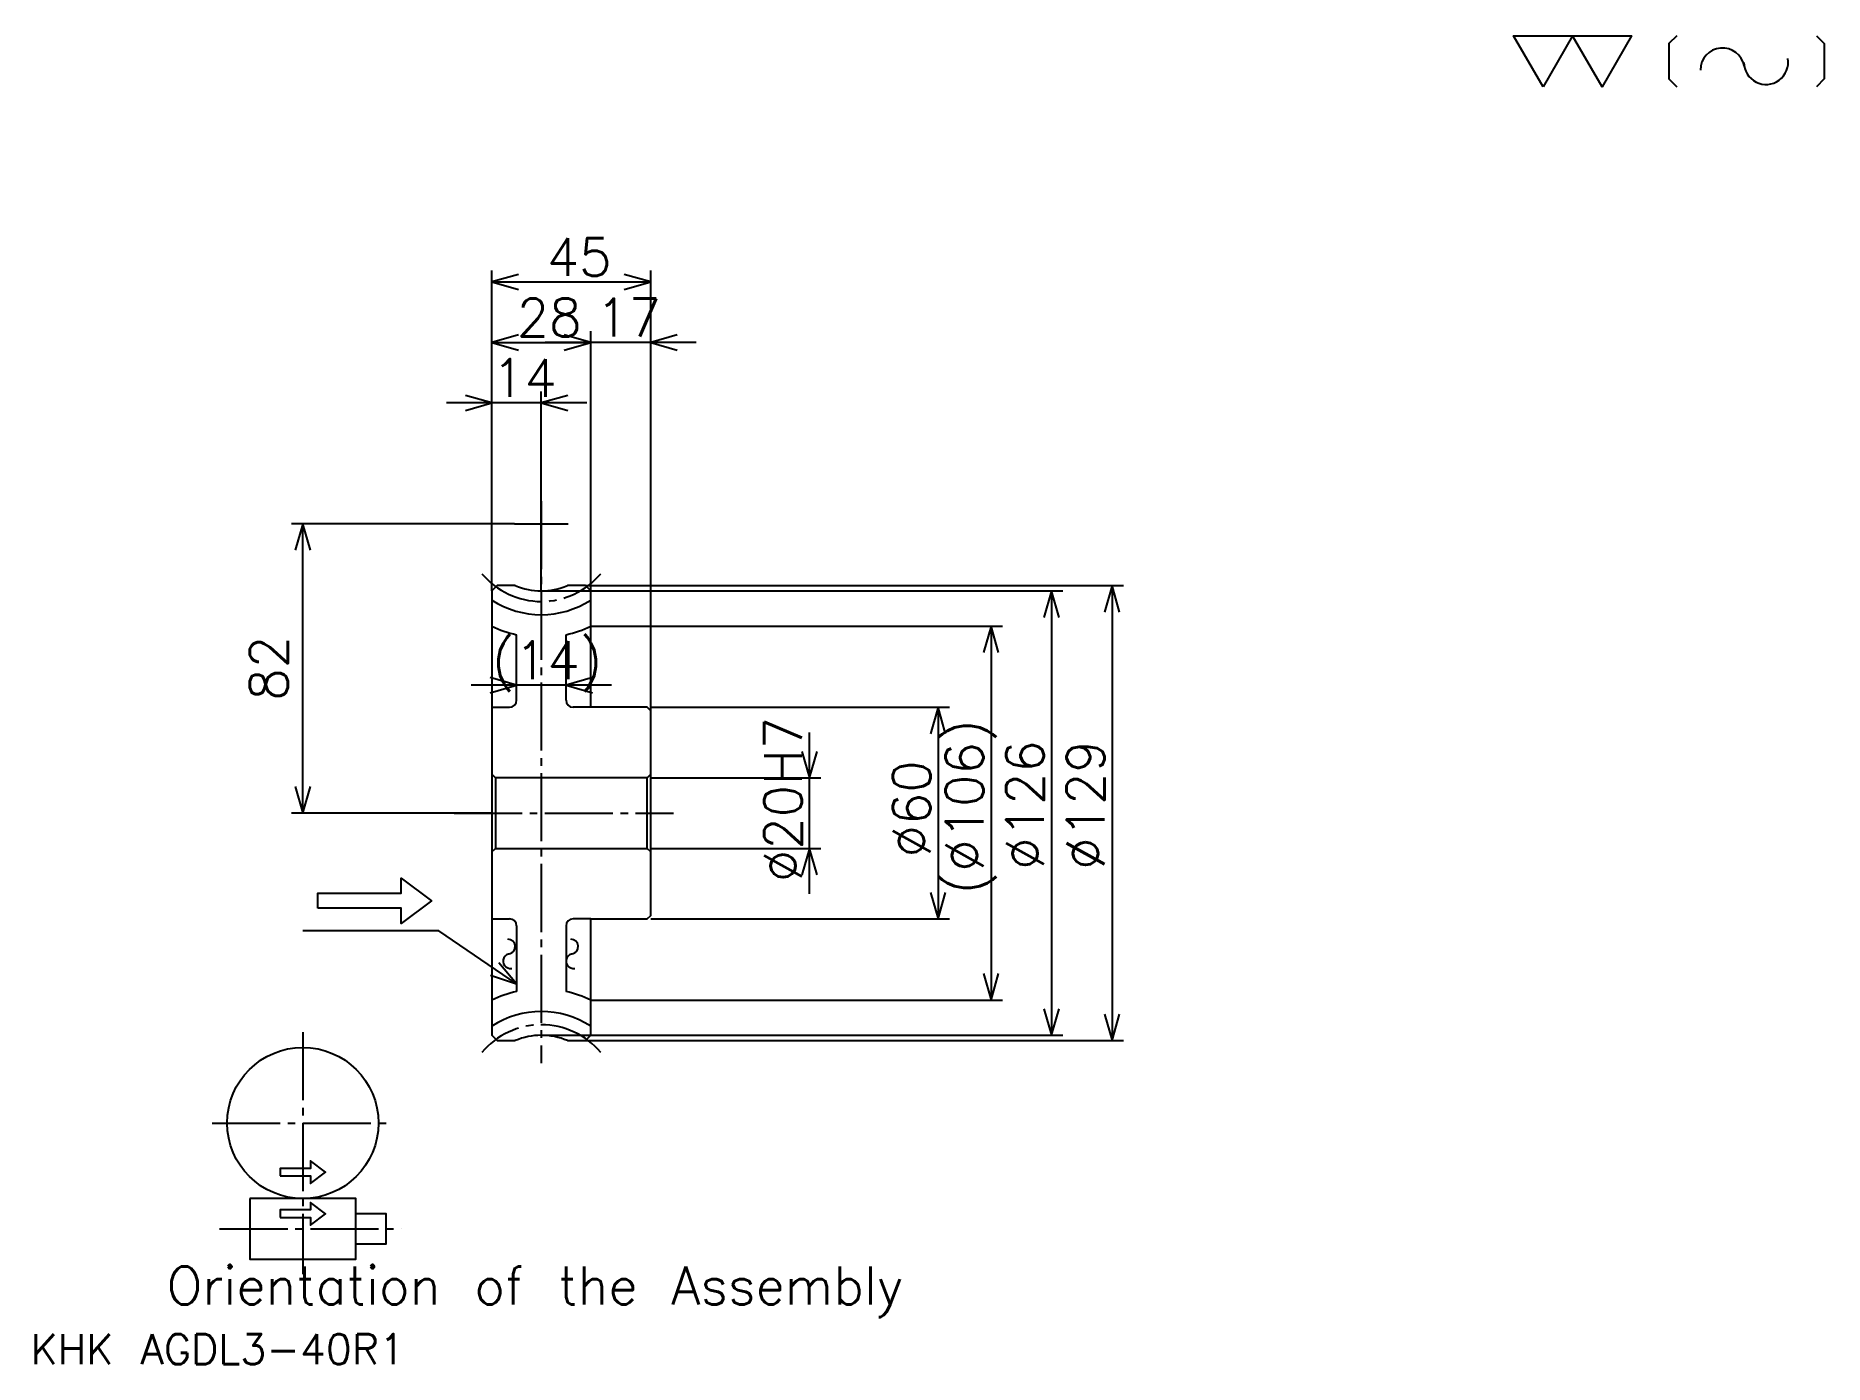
# Model space of a CAD drawing. Extents: x 23 to 530, y 24 to 400.
import ezdxf

# ---------------------------------------------------------------- set-up
doc = ezdxf.new("R2010")
doc.units = 0
doc.linetypes.add('DASHDOT', pattern=[25.714285, 19.285714, -2.142857, 2.142857, -2.142857])
doc.layers.get('0').update_dxf_attribs({"linetype": 'CONTINUOUS'})
doc.layers.add('DASHDOT', color=6, linetype='DASHDOT')
doc.styles.add('KANJI', font='TXT', dxfattribs={"bigfont": 'BIGFONT'})

msp = doc.modelspace()

# ---------------------------------------------------------------- linework, layer by layer
at = {"color": 5}
for p, q in [((152.142853, 244.321426), (152.142853, 333.607147)), ((152.142853, 330.392883), (197.142853, 330.392883)), ((197.142853, 244.321426), (197.142853, 333.607147)), ((180.142853, 244.321426), (180.142853, 316.464294)), ((152.142853, 313.25), (180.142853, 313.25)), ((210, 313.25), (167.285706, 313.25)), ((152.142853, 244.321426), (152.142853, 299.321411)), ((166.142853, 261.821411), (166.142853, 299.321411)), ((179, 296.107147), (139.285706, 296.107147)), ((158.571426, 261.821411), (95.35714, 261.821411)), ((98.571426, 179.821426), (98.571426, 261.821411)), ((166.142853, 242.821426), (166.142853, 261.821411)), ((152.142853, 242.821426), (152.142853, 244.321426)), ((178.642853, 244.321426), (197.142853, 244.321426)), ((180.142853, 242.821426), (180.142853, 244.321426)), ((197.142853, 244.321426), (331.071411, 244.321426)), ((197.142853, 208.821426), (197.142853, 244.321426)), ((327.857117, 244.321426), (327.857117, 115.321426)), ((166.142853, 242.821426), (197.142853, 242.821426)), ((197.142853, 242.821426), (313.928558, 242.821426)), ((310.714294, 242.821426), (310.714294, 116.821426)), ((180.142853, 232.821426), (197.142853, 232.821426)), ((197.142853, 232.821426), (296.785706, 232.821426)), ((293.571411, 232.821426), (293.571411, 126.821426)), ((186, 216.107147), (146.285706, 216.107147)), ((197.142853, 209.821426), (281.785706, 209.821426)), ((278.571411, 209.821426), (278.571411, 149.821426)), ((242.142853, 156.964279), (242.142853, 202.678574)), ((197.142853, 189.821426), (245.357147, 189.821426)), ((152.142853, 179.821426), (95.357132, 179.821426)), ((197.142853, 169.821426), (245.357147, 169.821426)), ((197.142853, 149.821426), (281.785706, 149.821426)), ((180.142853, 126.821426), (197.142853, 126.821426)), ((197.142853, 126.821426), (296.785706, 126.821426)), ((166.142853, 116.821426), (197.142853, 116.821426)), ((197.142853, 116.821426), (313.928558, 116.821426)), ((178.642853, 115.321426), (197.142853, 115.321426)), ((197.142853, 115.321426), (331.071411, 115.321426))]:
    msp.add_line(p, q, dxfattribs=at)
at = {"color": 4}
for p, q in [((159.142853, 211.821426), (159.142853, 230.39151)), ((173.142853, 211.821426), (173.142853, 230.39151)), ((180.142853, 209.821426), (175.142853, 209.821426)), ((197.142853, 190.821426), (196.142853, 189.821426)), ((152.142853, 168.821426), (153.142853, 169.821426)), ((197.142853, 168.821426), (196.142853, 169.821426)), ((159.142853, 147.821426), (159.142853, 129.251343)), ((173.142853, 147.821426), (173.142853, 129.251343)), ((180.142853, 149.821426), (175.142853, 149.821426))]:
    msp.add_line(p, q, dxfattribs=at)
at = {"color": 7}
for points in [[(450, 385.714294), (441.642853, 400.200012), (475.071442, 400.200012), (466.714294, 385.714294), (458.357147, 400.200012), (450, 385.714294)], [(487.885712, 400.200012), (485.657135, 397.971436), (485.657135, 387.942871), (487.885712, 385.714294)], [(527.442871, 400.200012), (529.671448, 397.971436), (529.671448, 387.942871), (527.442871, 385.714294)]]:
    msp.add_lwpolyline(points, dxfattribs=at)
at = {"color": 5}
for points in [[(159.642853, 332.535706), (152.142853, 330.392883), (159.642853, 328.25)], [(189.642853, 328.25), (197.142853, 330.392883), (189.642853, 332.535706)], [(159.642853, 315.392853), (152.142853, 313.25), (159.642853, 311.107147)], [(172.642853, 311.107147), (180.142853, 313.25), (172.642853, 315.392853)], [(172.642853, 311.107147), (180.142853, 313.25), (172.642853, 315.392853)], [(204.642853, 315.392853), (197.142853, 313.25), (204.642853, 311.107147)], [(144.642853, 293.964294), (152.142853, 296.107147), (144.642853, 298.25)], [(173.642853, 298.25), (166.142853, 296.107147), (173.642853, 293.964294)], [(100.714279, 254.321426), (98.571426, 261.821411), (96.428566, 254.321426)], [(330, 236.821426), (327.857117, 244.321426), (325.714294, 236.821426)], [(312.857117, 235.321426), (310.714294, 242.821426), (308.571411, 235.321426)], [(295.714294, 225.321426), (293.571411, 232.821426), (291.428589, 225.321426)], [(151.642853, 213.964279), (159.142853, 216.107147), (151.642853, 218.25)], [(180.642853, 218.25), (173.142853, 216.107147), (180.642853, 213.964279)], [(280.714294, 202.321426), (278.571411, 209.821426), (276.428558, 202.321426)], [(240, 197.321426), (242.142853, 189.821426), (244.285706, 197.321426)], [(96.428566, 187.321426), (98.571426, 179.821426), (100.714279, 187.321426)], [(244.285706, 162.321426), (242.142853, 169.821426), (240, 162.321426)], [(102.85714, 152.850006), (102.85714, 157.135712), (126.428566, 157.135712), (126.428566, 161.421432), (135, 154.992859), (126.428566, 148.564285), (126.428566, 152.850006), (102.85714, 152.850006)], [(276.428558, 157.321426), (278.571411, 149.821426), (280.714294, 157.321426)], [(159.142853, 131.421417), (137.142853, 146.421417), (98.571426, 146.421417)], [(151.738998, 133.875961), (159.142853, 131.421417), (154.153305, 137.416931)], [(291.428589, 134.321426), (293.571411, 126.821426), (295.714294, 134.321426)], [(308.571411, 124.321426), (310.714294, 116.821426), (312.857117, 124.321426)], [(325.714294, 122.821426), (327.857117, 115.321426), (330, 122.821426)], [(92.142853, 76.964287), (100.714279, 76.964287), (100.714279, 74.821426), (105, 78.035713), (100.714279, 81.25), (100.714279, 79.10714), (92.142853, 79.10714), (92.142853, 76.964287)], [(83.571426, 70.535713), (83.571426, 53.392853), (113.571426, 53.392853), (113.571426, 70.535713), (83.571426, 70.535713)], [(92.142853, 65.178566), (100.714279, 65.178566), (100.714279, 63.035713), (105, 66.25), (100.714279, 69.464287), (100.714279, 67.321426), (92.142853, 67.321426), (92.142853, 65.178566)], [(113.571426, 57.678566), (122.142853, 57.678566), (122.142853, 66.25), (113.571426, 66.25)]]:
    msp.add_lwpolyline(points, dxfattribs=at)
at = {"color": 4}
for points in [[(158.74353, 244.321426), (153.642853, 244.321426), (152.142853, 242.821426), (152.142853, 168.821426)], [(173.542175, 115.321426), (178.642853, 115.321426), (180.142853, 116.821426), (180.142853, 149.821426), (196.142853, 149.821426), (197.142853, 150.821426), (197.142853, 208.821426), (196.142853, 209.821426), (180.142853, 209.821426), (180.142853, 242.821426), (178.642853, 244.321426), (173.542175, 244.321426)], [(152.142853, 209.821426), (157.142853, 209.821426)], [(152.142853, 190.821426), (153.142853, 189.821426), (153.142853, 169.821426), (196.142853, 169.821426), (196.142853, 189.821426), (153.142853, 189.821426)], [(152.142853, 168.821426), (152.142853, 116.821426), (153.642853, 115.321426), (158.74353, 115.321426)], [(152.142853, 149.821426), (157.142853, 149.821426)]]:
    msp.add_lwpolyline(points, dxfattribs=at)
at = {"color": 5}
msp.add_circle((98.571426, 91.964287), 21.428571, dxfattribs=at)
at = {"color": 7}
for centre, radius, start, end in [((500.839294, 390.475891), 6.267857, 10, 180), ((513.18457, 392.65271), 6.267857, 180, 10), ((156.669342, 141.982147), 2.089286, 280, 90), ((174.526474, 141.982147), 2.089286, 280, 90), ((157.394943, 137.86705), 2.089286, 90, 280), ((175.252075, 137.86705), 2.089286, 90, 280)]:
    msp.add_arc(centre, radius, start, end, dxfattribs=at)
at = {"color": 4}
for centre, radius, start, end in [((166.142853, 261.821411), 19, 247.08045793, 292.91954207), ((166.142853, 261.821411), 25.75, 237.06485901, 302.93514099), ((166.142853, 261.821411), 32.2, 244.23067201, 257.44414204), ((166.142853, 261.821411), 32.2, 282.55585796, 295.76932799), ((157.142853, 211.821426), 2, 270, 0), ((175.142853, 211.821426), 2, 180, 270), ((175.142853, 211.821426), 2, 180, 270), ((157.142853, 147.821426), 2, 0, 90), ((175.142853, 147.821426), 2, 90, 180), ((175.142853, 147.821426), 2, 90, 180), ((166.142853, 97.821426), 32.2, 102.55585796, 115.76932799), ((166.142853, 97.821426), 32.2, 64.23067201, 77.44414204), ((166.142853, 97.821426), 25.75, 57.06485901, 122.93514099), ((166.142853, 97.821426), 19, 67.08045793, 112.91954207)]:
    msp.add_arc(centre, radius, start, end, dxfattribs=at)
at = {"layer": 'DASHDOT', "color": 7}
for p, q in [((166.142853, 268.25), (166.142853, 108.892853)), ((158.571426, 261.821411), (173.714279, 261.821411)), ((141.428574, 179.821426), (203.571426, 179.821426)), ((98.571426, 117.678574), (98.571426, 49.107147)), ((72.85714, 91.964287), (124.285706, 91.964287)), ((74.999992, 61.964287), (126.428566, 61.964287))]:
    msp.add_line(p, q, dxfattribs=at)
for centre, start, end in [((166.142853, 261.821411), 219.99999848, 320.00000152), ((166.142853, 97.821426), 39.99999848, 140.00000152)]:
    msp.add_arc(centre, 22, start, end, dxfattribs=at)

# ---------------------------------------------------------------- texts
at = {"color": 7, "style": 'KANJI'}
for s, height, p in [('45', 10.714286, (167.678574, 332.107147)), ('28', 10.714286, (159.178574, 314.964294)), ('17', 10.714286, (181.678574, 314.964294)), ('14', 10.714286, (152.178574, 297.821411)), ('(14)', 10.714286, (152.214279, 217.821426)), ('Orientation of the Assembly', 10.714286, (59.999992, 40.535706)), ('KHK AGDL3-40R1', 8.571429, (21.428572, 23.571428))]:
    msp.add_text(s, height=height, dxfattribs=at).set_placement(p)
for s, p in [('82', (94.285706, 211.714279)), ('%%c20H7', (240, 160.267853)), ('(%%c106)', (291.428589, 156.785706)), ('%%c126', (308.571411, 163.75)), ('%%c129', (325.714294, 163.75)), ('%%c60', (276.428558, 167.232147))]:
    msp.add_text(s, height=10.714286, rotation=90, dxfattribs=at).set_placement(p)

doc.saveas('drawing.dxf')
